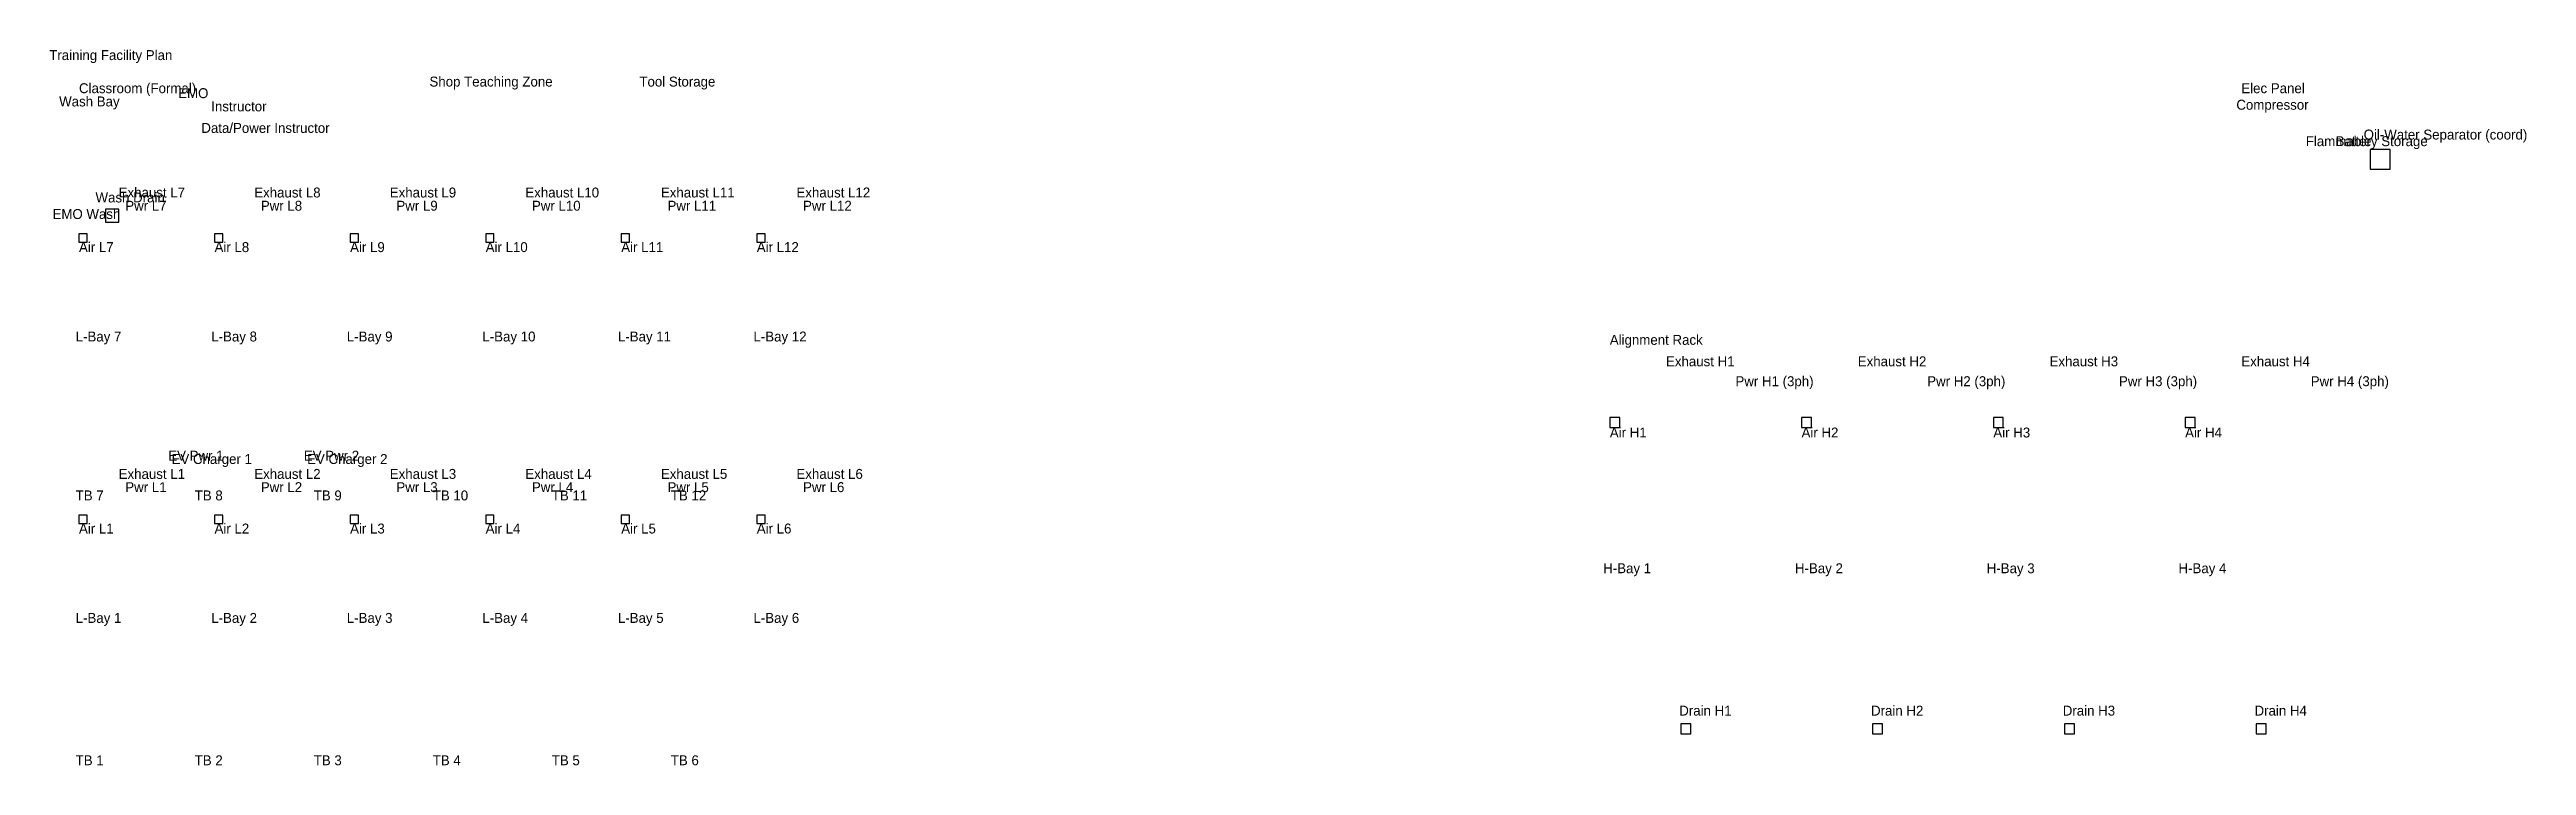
# Model space of a CAD drawing. Header units: metres. Extents: x 0.3 to 75.2, y 0.2 to 21.8.
import ezdxf

# ---------------------------------------------------------------- set-up
doc = ezdxf.new("R2010")
doc.units = ezdxf.units.M
for name, color, linetype in [('P-AIR', 153, 'CONTINUOUS'), ('P-DRAIN', 152, 'CONTINUOUS'), ('P-OILSEP', 154, 'CONTINUOUS'), ('ROOM-LABEL', 2, 'CONTINUOUS')]:
    doc.layers.add(name, color=color, linetype=linetype)

msp = doc.modelspace()

# ---------------------------------------------------------------- linework, layer by layer
at = {"layer": 'P-AIR', "color": 7}
for points in [[(1.2, 16), (1.45, 16), (1.45, 16.25), (1.2, 16.25), (1.2, 16)], [(5.3, 16), (5.55, 16), (5.55, 16.25), (5.3, 16.25), (5.3, 16)], [(9.4, 16), (9.65, 16), (9.65, 16.25), (9.4, 16.25), (9.4, 16)], [(13.5, 16), (13.75, 16), (13.75, 16.25), (13.5, 16.25), (13.5, 16)], [(17.6, 16), (17.85, 16), (17.85, 16.25), (17.6, 16.25), (17.6, 16)], [(21.7, 16), (21.95, 16), (21.95, 16.25), (21.7, 16.25), (21.7, 16)], [(47.5, 10.4), (47.8, 10.4), (47.8, 10.7), (47.5, 10.7), (47.5, 10.4)], [(53.3, 10.4), (53.6, 10.4), (53.6, 10.7), (53.3, 10.7), (53.3, 10.4)], [(59.1, 10.4), (59.4, 10.4), (59.4, 10.7), (59.1, 10.7), (59.1, 10.4)], [(64.9, 10.4), (65.2, 10.4), (65.2, 10.7), (64.9, 10.7), (64.9, 10.4)], [(1.2, 7.5), (1.45, 7.5), (1.45, 7.75), (1.2, 7.75), (1.2, 7.5)], [(5.3, 7.5), (5.55, 7.5), (5.55, 7.75), (5.3, 7.75), (5.3, 7.5)], [(9.4, 7.5), (9.65, 7.5), (9.65, 7.75), (9.4, 7.75), (9.4, 7.5)], [(13.5, 7.5), (13.75, 7.5), (13.75, 7.75), (13.5, 7.75), (13.5, 7.5)], [(17.6, 7.5), (17.85, 7.5), (17.85, 7.75), (17.6, 7.75), (17.6, 7.5)], [(21.7, 7.5), (21.95, 7.5), (21.95, 7.75), (21.7, 7.75), (21.7, 7.5)]]:
    msp.add_lwpolyline(points, dxfattribs=at)
at = {"layer": 'P-DRAIN', "color": 7}
for points in [[(2, 16.6), (2.4, 16.6), (2.4, 17), (2, 17), (2, 16.6)], [(49.65, 1.15), (49.95, 1.15), (49.95, 1.45), (49.65, 1.45), (49.65, 1.15)], [(55.45, 1.15), (55.75, 1.15), (55.75, 1.45), (55.45, 1.45), (55.45, 1.15)], [(61.25, 1.15), (61.55, 1.15), (61.55, 1.45), (61.25, 1.45), (61.25, 1.15)], [(67.05, 1.15), (67.35, 1.15), (67.35, 1.45), (67.05, 1.45), (67.05, 1.15)]]:
    msp.add_lwpolyline(points, dxfattribs=at)
at = {"layer": 'P-OILSEP', "color": 7}
msp.add_lwpolyline([(70.5, 18.2), (71.1, 18.2), (71.1, 18.8), (70.5, 18.8), (70.5, 18.2)], dxfattribs=at)

# ---------------------------------------------------------------- texts
at = {"layer": 'ROOM-LABEL', "color": 7}
for s, p in [('Training Facility Plan', (0.3, 21.5)), ('Shop Teaching Zone', (11.8, 20.7)), ('Tool Storage', (18.15, 20.7)), ('Wash Bay', (0.6, 20.1)), ('Classroom (Formal)', (1.2, 20.5)), ('EMO', (4.2, 20.35)), ('Instructor', (5.2, 19.95)), ('Compressor', (66.45, 20)), ('Elec Panel', (66.6, 20.5)), ('Data/Power Instructor', (4.9, 19.3)), ('Flammable', (68.55, 18.9)), ('Battery Storage', (69.45, 18.9)), ('Oil-Water Separator (coord)', (70.3, 19.1)), ('Wash Drain', (1.7, 17.2)), ('Exhaust L7', (2.4, 17.35)), ('Pwr L7', (2.6, 16.95)), ('Exhaust L8', (6.5, 17.35)), ('Pwr L8', (6.7, 16.95)), ('Exhaust L9', (10.6, 17.35)), ('Pwr L9', (10.8, 16.95)), ('Exhaust L10', (14.7, 17.35)), ('Pwr L10', (14.9, 16.95)), ('Exhaust L11', (18.8, 17.35)), ('Pwr L11', (19, 16.95)), ('Exhaust L12', (22.9, 17.35)), ('Pwr L12', (23.1, 16.95)), ('EMO Wash', (0.4, 16.7)), ('Air L7', (1.2, 15.7)), ('Air L8', (5.3, 15.7)), ('Air L9', (9.4, 15.7)), ('Air L10', (13.5, 15.7)), ('Air L11', (17.6, 15.7)), ('Air L12', (21.7, 15.7)), ('L-Bay 7', (1.1, 13)), ('L-Bay 8', (5.2, 13)), ('L-Bay 9', (9.3, 13)), ('L-Bay 10', (13.4, 13)), ('L-Bay 11', (17.5, 13)), ('L-Bay 12', (21.6, 13)), ('Alignment Rack', (47.5, 12.9)), ('Exhaust H1', (49.2, 12.25)), ('Exhaust H2', (55, 12.25)), ('Exhaust H3', (60.8, 12.25)), ('Exhaust H4', (66.6, 12.25)), ('Pwr H1 (3ph)', (51.3, 11.65)), ('Pwr H2 (3ph)', (57.1, 11.65)), ('Pwr H3 (3ph)', (62.9, 11.65)), ('Pwr H4 (3ph)', (68.7, 11.65)), ('Air H1', (47.5, 10.1)), ('Air H2', (53.3, 10.1)), ('Air H3', (59.1, 10.1)), ('Air H4', (64.9, 10.1)), ('Exhaust L1', (2.4, 8.85)), ('EV Pwr 1', (3.9, 9.4)), ('EV Charger 1', (4, 9.3)), ('Exhaust L2', (6.5, 8.85)), ('EV Pwr 2', (8, 9.4)), ('EV Charger 2', (8.1, 9.3)), ('Exhaust L3', (10.6, 8.85)), ('Exhaust L4', (14.7, 8.85)), ('Exhaust L5', (18.8, 8.85)), ('Exhaust L6', (22.9, 8.85)), ('TB 7', (1.1, 8.2)), ('Pwr L1', (2.6, 8.45)), ('TB 8', (4.7, 8.2)), ('Pwr L2', (6.7, 8.45)), ('TB 9', (8.3, 8.2)), ('Pwr L3', (10.8, 8.45)), ('TB 10', (11.9, 8.2)), ('Pwr L4', (14.9, 8.45)), ('TB 11', (15.5, 8.2)), ('Pwr L5', (19, 8.45)), ('TB 12', (19.1, 8.2)), ('Pwr L6', (23.1, 8.45)), ('Air L1', (1.2, 7.2)), ('Air L2', (5.3, 7.2)), ('Air L3', (9.4, 7.2)), ('Air L4', (13.5, 7.2)), ('Air L5', (17.6, 7.2)), ('Air L6', (21.7, 7.2)), ('H-Bay 1', (47.3, 6)), ('H-Bay 2', (53.1, 6)), ('H-Bay 3', (58.9, 6)), ('H-Bay 4', (64.7, 6)), ('L-Bay 1', (1.1, 4.5)), ('L-Bay 2', (5.2, 4.5)), ('L-Bay 3', (9.3, 4.5)), ('L-Bay 4', (13.4, 4.5)), ('L-Bay 5', (17.5, 4.5)), ('L-Bay 6', (21.6, 4.5)), ('Drain H1', (49.6, 1.7)), ('Drain H2', (55.4, 1.7)), ('Drain H3', (61.2, 1.7)), ('Drain H4', (67, 1.7)), ('TB 1', (1.1, 0.2)), ('TB 2', (4.7, 0.2)), ('TB 3', (8.3, 0.2)), ('TB 4', (11.9, 0.2)), ('TB 5', (15.5, 0.2)), ('TB 6', (19.1, 0.2))]:
    msp.add_text(s, height=0.3, dxfattribs=at).set_placement(p)

doc.saveas('drawing.dxf')
